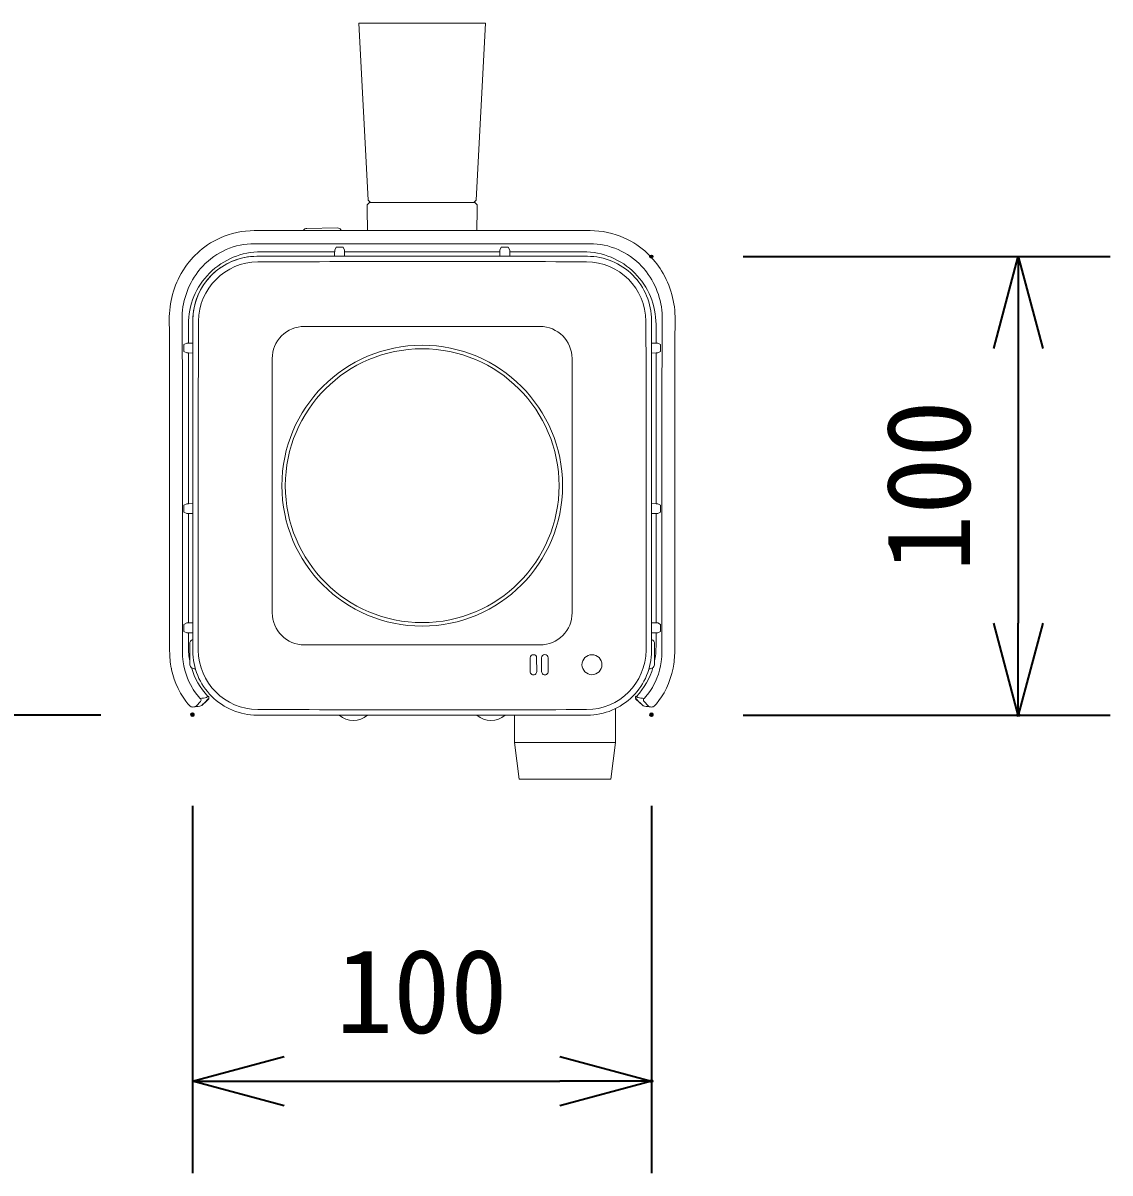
# Model space of a CAD drawing. Units: millimetres, scale not verified. Extents: x -63 to 63, y -56 to 57.
# Drawn here: x -20.83 to 2.87, y 18.02 to 43.09 of the extents above; entities that cross this region are included whole.
import ezdxf
from ezdxf.enums import TextEntityAlignment as Align

# ---------------------------------------------------------------- set-up
doc = ezdxf.new("R2010")
doc.units = ezdxf.units.MM
doc.header["$LTSCALE"] = 0.125
doc.header["$PDMODE"] = 32
doc.header["$PDSIZE"] = 0.0625
for name, color, linetype, lineweight in [('0-0_0', 7, 'Continuous', 35), ('0-4_GAIKEI', 7, 'Continuous', 18), ('0-5_SUNPO', 7, 'Continuous', 35)]:
    doc.layers.add(name, color=color, linetype=linetype, lineweight=lineweight)
doc.layers.add('0-1_DEFPOINTS', color=7, linetype='Continuous')
doc.styles.add('ＭＳ ゴシック', font='')
doc.styles.get('ＭＳ ゴシック').set_extended_font_data('MS Gothic')

# ---------------------------------------------------------------- blocks, each defined once
blk = doc.blocks.new('_OPEN30')
at = {"layer": '0-0_0'}
blk.add_line((0, 0), (-1, 0), dxfattribs=at)
blk.add_lwpolyline([(-1, 0.26795), (0, 0), (-1, -0.26795)], dxfattribs=at)
blk = doc.blocks.new('D6')
at = {"layer": '0-1_DEFPOINTS'}
for p in [(-20.3245, 9.5926), (-10.3135, 9.5926), (-10.3135, 1.5926)]:
    blk.add_point(p, dxfattribs=at)
at = {"layer": '0-5_SUNPO'}
for p, q in [((-20.3245, 7.5926), (-20.3245, -0.4074)), ((-10.3135, 7.5926), (-10.3135, -0.4074)), ((-18.3245, 1.5926), (-12.3135, 1.5926))]:
    blk.add_line(p, q, dxfattribs=at)
at = {"layer": '0-5_SUNPO', "xscale": 2, "yscale": 2, "rotation": 180}
blk.add_blockref('_OPEN30', (-20.3245, 1.5926), dxfattribs=at)
at = {"layer": '0-5_SUNPO', "xscale": 2, "yscale": 2}
blk.add_blockref('_OPEN30', (-10.3135, 1.5926), dxfattribs=at)
at = {"layer": '0-5_SUNPO', "style": 'ＭＳ ゴシック'}
blk.add_text('100', height=1.833, dxfattribs=at).set_placement((-17.194, 2.0926), align=Align.BOTTOM_LEFT)
blk = doc.blocks.new('D5')
at = {"layer": '0-1_DEFPOINTS'}
for p in [(-10.3174, 19.5645), (-10.3174, 9.5726), (-2.3174, 9.5726)]:
    blk.add_point(p, dxfattribs=at)
at = {"layer": '0-5_SUNPO'}
for p, q in [((-8.3174, 19.5645), (-0.3174, 19.5645)), ((-2.3174, 17.5645), (-2.3174, 11.5726)), ((-8.3174, 9.5726), (-0.3174, 9.5726))]:
    blk.add_line(p, q, dxfattribs=at)
at = {"layer": '0-5_SUNPO', "xscale": 2, "yscale": 2}
for p, rotation in [((-2.3174, 19.5645), 90), ((-2.3174, 9.5726), 270)]:
    blk.add_blockref('_OPEN30', p, dxfattribs=dict(at, rotation=rotation))
at = {"layer": '0-5_SUNPO', "style": 'ＭＳ ゴシック'}
blk.add_text('100', height=1.833, rotation=90, dxfattribs=at).set_placement((-2.8174, 12.6936), align=Align.BOTTOM_LEFT)
blk = doc.blocks.new('D4')
at = {"layer": '0-1_DEFPOINTS'}
for p in [(-20.3206, 27.6426), (-28.3206, 9.5726), (-20.3206, 9.5726)]:
    blk.add_point(p, dxfattribs=at)
at = {"layer": '0-5_SUNPO'}
for p, q in [((-22.3206, 27.6426), (-30.3206, 27.6426)), ((-28.3206, 25.6426), (-28.3206, 11.5726)), ((-22.3206, 9.5726), (-30.3206, 9.5726))]:
    blk.add_line(p, q, dxfattribs=at)
at = {"layer": '0-5_SUNPO', "xscale": 2, "yscale": 2}
for p, rotation in [((-28.3206, 27.6426), 90), ((-28.3206, 9.5726), 270)]:
    blk.add_blockref('_OPEN30', p, dxfattribs=dict(at, rotation=rotation))
at = {"layer": '0-5_SUNPO', "style": 'ＭＳ ゴシック'}
blk.add_text('181', height=1.833, rotation=90, dxfattribs=at).set_placement((-28.8206, 16.7326), align=Align.BOTTOM_LEFT)

msp = doc.modelspace()

# ---------------------------------------------------------------- linework, layer by layer
at = {"layer": '0-4_GAIKEI'}
for p, q in [((-13.3081, 39.2237), (-13.5104, 43.0851)), ((-10.9525, 39.2237), (-10.7502, 43.0851)), ((-13.3286, 39.12), (-13.3303, 39.0209)), ((-13.2777, 39.1709), (-13.3286, 39.12)), ((-13.2553, 39.1709), (-13.3081, 39.2237)), ((-11.0053, 39.1709), (-10.9525, 39.2237)), ((-10.9831, 39.1709), (-10.9829, 39.1709)), ((-10.9829, 39.1709), (-10.932, 39.12)), ((-10.9322, 39.12), (-10.932, 39.12)), ((-10.932, 39.12), (-10.9303, 39.0209)), ((-13.3223, 38.5609), (-13.3303, 39.0209)), ((-10.9383, 38.5609), (-10.9303, 39.0209)), ((-8.4701, 38.5609), (-15.7905, 38.5609)), ((-8.4757, 38.2752), (-15.7849, 38.2752)), ((-15.6449, 38.0987), (-15.6419, 38.0987)), ((-8.6187, 38.0987), (-8.6157, 38.0986)), ((-15.7322, 38.0009), (-8.5284, 38.0009)), ((-15.7303, 38.0009), (-15.5633, 38.0009)), ((-12.1303, 38.0009), (-8.6973, 38.0009)), ((-8.6973, 38.0009), (-8.5303, 38.0009)), ((-17.1303, 36.6028), (-17.1303, 36.6011)), ((-17.1303, 36.4339), (-17.1303, 36.6009)), ((-7.1303, 29.399), (-7.1303, 36.6028)), ((-7.1303, 36.4339), (-7.1303, 36.6009)), ((-17.228, 36.5125), (-17.228, 36.5155)), ((-17.1303, 36.4339), (-17.1303, 29.5679)), ((-7.1303, 36.4339), (-7.1303, 29.5679)), ((-7.0326, 36.5155), (-7.0325, 36.5125)), ((-17.6363, 29.3947), (-17.6363, 35.0935)), ((-17.3584, 35.1664), (-17.3584, 29.3926)), ((-6.9022, 29.3926), (-6.9022, 35.1664)), ((-6.6243, 35.0935), (-6.6243, 29.3947)), ((-17.1303, 29.4009), (-17.1303, 29.5679)), ((-7.1303, 29.4009), (-7.1303, 29.5679)), ((-6.6612, 29.0204), (-6.6664, 28.9951)), ((-16.8719, 28.2713), (-16.7826, 28.3582)), ((-16.7977, 28.4161), (-16.805, 28.4089)), ((-16.7854, 28.3593), (-16.793, 28.3519)), ((-16.7826, 28.3582), (-16.7854, 28.3593)), ((-16.7826, 28.3582), (-16.7834, 28.3573)), ((-7.478, 28.3582), (-7.4772, 28.3573)), ((-7.4772, 28.3573), (-7.3877, 28.2702)), ((-7.4752, 28.3593), (-7.4676, 28.3519)), ((-7.4629, 28.4161), (-7.4556, 28.4089)), ((-17.0542, 28.206), (-16.9669, 28.2947)), ((-16.8719, 28.2713), (-16.8729, 28.2702)), ((-7.9191, 28.1404), (-7.9191, 27.4009)), ((-7.3887, 28.2713), (-7.3877, 28.2702)), ((-7.2064, 28.206), (-7.2937, 28.2947)), ((-15.7305, 28.0009), (-15.7322, 28.0009)), ((-15.7303, 28.0009), (-15.5633, 28.0009)), ((-8.6973, 28.0009), (-15.5633, 28.0009)), ((-10.1191, 27.4009), (-10.1191, 28.0009)), ((-8.6973, 28.0009), (-8.5303, 28.0009)), ((-8.5284, 28.0009), (-8.5301, 28.0009))]:
    msp.add_line(p, q, dxfattribs=at)
at = {"layer": '0-4_GAIKEI', "color": 1}
for p, q in [((-13.5104, 43.0851), (-10.7502, 43.0851)), ((-13.2777, 39.1709), (-10.9831, 39.1709)), ((-13.9803, 38.6192), (-14.6421, 38.6077)), ((-13.9803, 38.6192), (-14.6421, 38.6077)), ((-14.7248, 38.5629), (-14.7203, 38.5692)), ((-14.7133, 38.561), (-14.7203, 38.5609)), ((-15.6419, 38.0987), (-14.0384, 38.0987)), ((-14.039, 38.0009), (-14.0384, 38.0987)), ((-13.9557, 38.1999), (-13.9049, 38.1999)), ((-13.8549, 38.1991), (-13.8229, 38.1351)), ((-10.439, 38.0009), (-10.4384, 38.0987)), ((-10.3557, 38.1999), (-10.3049, 38.1999)), ((-10.2549, 38.1991), (-10.2229, 38.1351)), ((-14.7001, 36.4703), (-9.5621, 36.4709)), ((-7.0308, 36.109), (-7.0308, 36.5125)), ((-17.3284, 36.0764), (-17.2645, 36.1083)), ((-7.1303, 36.1096), (-7.0326, 36.109)), ((-6.9322, 36.0764), (-6.9961, 36.1083)), ((-17.3293, 35.9755), (-17.3293, 36.0264)), ((-17.1303, 35.8922), (-17.228, 35.8929)), ((-7.1303, 35.8922), (-7.0326, 35.8929)), ((-7.0308, 32.609), (-7.0308, 35.8929)), ((-6.9322, 35.9255), (-6.9961, 35.8935)), ((-6.9313, 35.9755), (-6.9313, 36.0264)), ((-15.3986, 30.2307), (-15.4, 35.7702)), ((-8.862, 35.7711), (-8.8606, 30.2317)), ((-17.3284, 32.5764), (-17.2645, 32.6083)), ((-7.1303, 32.6096), (-7.0326, 32.609)), ((-17.3293, 32.4755), (-17.3293, 32.5264)), ((-17.1303, 32.3922), (-17.228, 32.3929)), ((-7.1303, 32.3922), (-7.0326, 32.3929)), ((-7.0326, 30.009), (-7.0326, 32.3929)), ((-6.9322, 32.4255), (-6.9961, 32.3935)), ((-17.3293, 29.8755), (-17.3293, 29.9264)), ((-17.3284, 29.9764), (-17.2645, 30.0083)), ((-7.1303, 30.0096), (-7.0326, 30.009)), ((-17.228, 29.4893), (-17.228, 29.7929)), ((-17.1303, 29.7922), (-17.228, 29.7929)), ((-6.9322, 29.8255), (-6.9961, 29.7935)), ((-17.1987, 29.5511), (-17.1987, 29.1125)), ((-17.1303, 29.4008), (-17.1303, 29.399)), ((-9.5605, 29.5315), (-14.6985, 29.5309)), ((-7.0619, 29.1125), (-7.0619, 29.5511)), ((-9.7754, 29.2475), (-9.7763, 28.951)), ((-9.6347, 29.2475), (-9.6338, 28.9511)), ((-9.5254, 29.2511), (-9.5264, 28.9491)), ((-9.3845, 29.2495), (-9.3837, 28.9499)), ((-17.0753, 29.0125), (-17.0987, 29.0125)), ((-9.3837, 28.9499), (-9.3837, 28.9491)), ((-7.1619, 29.0125), (-7.1847, 29.0125)), ((-7.9191, 27.4009), (-10.1191, 27.4009))]:
    msp.add_line(p, q, dxfattribs=at)
at = {"layer": '0-4_GAIKEI'}
for points in [[(-17.3492, 37.6834), (-17.2833, 37.7837), (-17.2473, 37.8331), (-17.2091, 37.882), (-17.1687, 37.9304), (-17.1258, 37.9782), (-17.0805, 38.0253), (-17.0324, 38.0719), (-16.9815, 38.1176), (-16.9275, 38.1626), (-16.8702, 38.2066), (-16.8095, 38.2495), (-16.7449, 38.2912), (-16.6762, 38.3315), (-16.6033, 38.37), (-16.526, 38.4063), (-16.4442, 38.44), (-16.3579, 38.4707), (-16.2674, 38.4977), (-16.1734, 38.5205), (-16.077, 38.5384), (-15.9798, 38.5511), (-15.8836, 38.5585), (-15.7905, 38.5609)], [(-8.4701, 38.5609), (-8.3769, 38.5585), (-8.2808, 38.5511), (-8.1836, 38.5384), (-8.0872, 38.5205), (-7.9931, 38.4977), (-7.9026, 38.4707), (-7.8163, 38.44), (-7.7345, 38.4062), (-7.6572, 38.3699), (-7.5843, 38.3315), (-7.5157, 38.2912), (-7.4512, 38.2496), (-7.3904, 38.2066), (-7.3331, 38.1626), (-7.2791, 38.1176), (-7.2282, 38.0718), (-7.1801, 38.0253), (-7.1347, 37.9781), (-7.0919, 37.9303), (-7.0515, 37.882), (-7.0133, 37.8331), (-6.9434, 37.7338), (-6.9114, 37.6834)], [(-17.3422, 29.1627), (-17.3267, 29.0722), (-17.3057, 28.9824), (-17.2795, 28.8941), (-17.2484, 28.808), (-17.2178, 28.7363), (-17.1843, 28.6676), (-17.1485, 28.6027), (-17.1206, 28.5571), (-17.0925, 28.5146), (-17.0431, 28.4475), (-17.0005, 28.3967), (-16.9825, 28.3776), (-16.97, 28.3659), (-16.9652, 28.3626), (-16.9643, 28.3623), (-16.964, 28.3622)], [(-6.9184, 29.1627), (-6.9339, 29.0722), (-6.9549, 28.9824), (-6.981, 28.8941), (-7.0122, 28.8081), (-7.0428, 28.7364), (-7.0763, 28.6676), (-7.1121, 28.6027), (-7.14, 28.5571), (-7.1681, 28.5146), (-7.2175, 28.4474), (-7.2601, 28.3967), (-7.2781, 28.3776), (-7.2906, 28.3659), (-7.2953, 28.3626), (-7.2963, 28.3623), (-7.2966, 28.3622)], [(-17.1112, 28.1776), (-17.1305, 28.1769), (-17.1475, 28.1792), (-17.164, 28.1845), (-17.1866, 28.1972), (-17.2078, 28.2159), (-17.2381, 28.2489), (-17.2855, 28.308), (-17.3436, 28.3905), (-17.3979, 28.479), (-17.4508, 28.5789), (-17.4992, 28.6867), (-17.5356, 28.7835), (-17.5667, 28.8834), (-17.5922, 28.9858), (-17.5994, 29.0204)], [(-7.149, 28.1776), (-7.1301, 28.1769), (-7.1131, 28.1792), (-7.0966, 28.1845), (-7.074, 28.1972), (-7.0524, 28.2162), (-7.022, 28.2495), (-6.9681, 28.3174), (-6.9103, 28.4008), (-6.8575, 28.4882), (-6.8068, 28.585), (-6.7608, 28.6883), (-6.7205, 28.7968), (-6.6865, 28.9105), (-6.6664, 28.9951)], [(-16.7834, 28.3573), (-16.8729, 28.2702), (-16.9171, 28.2283), (-16.9377, 28.2118), (-16.9593, 28.2011), (-16.9779, 28.1965)], [(-16.8329, 28.3148), (-16.8328, 28.3148), (-16.8325, 28.315), (-16.8306, 28.3165), (-16.793, 28.3519)], [(-16.8316, 28.3842), (-16.8314, 28.3842), (-16.8303, 28.385), (-16.8232, 28.3913), (-16.805, 28.4089)], [(-16.7854, 28.3593), (-16.7813, 28.3655), (-16.7794, 28.3731), (-16.7802, 28.3852), (-16.7846, 28.3975), (-16.7977, 28.4161)], [(-7.4752, 28.3593), (-7.4793, 28.3655), (-7.4812, 28.3731), (-7.4804, 28.3852), (-7.476, 28.3975), (-7.4629, 28.4161)], [(-7.3887, 28.2713), (-7.478, 28.3582), (-7.4752, 28.3593)], [(-7.4676, 28.3519), (-7.4717, 28.3582), (-7.4737, 28.3658), (-7.4729, 28.378), (-7.4686, 28.3904), (-7.4556, 28.4089)], [(-7.4277, 28.3148), (-7.4278, 28.3148), (-7.4281, 28.315), (-7.43, 28.3165), (-7.4676, 28.3519)], [(-7.429, 28.3842), (-7.4292, 28.3842), (-7.4303, 28.385), (-7.4374, 28.3913), (-7.4556, 28.4089)], [(-7.3877, 28.2702), (-7.3435, 28.2283), (-7.3229, 28.2118), (-7.3013, 28.2011), (-7.2827, 28.1965)], [(-7.9191, 27.4009), (-8.0191, 26.6009), (-8.2101, 26.6009), (-10.0191, 26.6009), (-10.1191, 27.4009)]]:
    msp.add_lwpolyline(points, dxfattribs=at)
at = {"layer": '0-4_GAIKEI', "color": 1}
for points in [[(-13.9557, 38.1999), (-14.0034, 38.1993), (-14.0054, 38.1992), (-14.0057, 38.1991), (-14.0377, 38.1351)], [(-13.9049, 38.1999), (-13.8572, 38.1993), (-13.8552, 38.1992), (-13.8549, 38.1991)], [(-13.8216, 38.0009), (-13.8222, 38.0987), (-10.4384, 38.0987)], [(-10.3557, 38.1999), (-10.4034, 38.1993), (-10.4054, 38.1992), (-10.4057, 38.1991), (-10.4377, 38.1351)], [(-10.3049, 38.1999), (-10.2572, 38.1993), (-10.2552, 38.1992), (-10.2549, 38.1991)], [(-10.2216, 38.0009), (-10.2222, 38.0987), (-8.6187, 38.0987)], [(-17.1303, 36.1096), (-17.228, 36.109), (-17.228, 36.5125)], [(-17.3293, 36.0264), (-17.3287, 36.074), (-17.3285, 36.0761), (-17.3284, 36.0764)], [(-17.3293, 35.9755), (-17.3287, 35.9278), (-17.3285, 35.9258), (-17.3284, 35.9255), (-17.2645, 35.8935)], [(-17.1303, 32.6096), (-17.228, 32.609), (-17.228, 35.8929)], [(-6.9313, 36.0264), (-6.9319, 36.074), (-6.9321, 36.0761), (-6.9322, 36.0764)], [(-6.9313, 35.9755), (-6.9319, 35.9278), (-6.9321, 35.9258), (-6.9322, 35.9255)], [(-6.9313, 32.4755), (-6.9313, 32.5264), (-6.9319, 32.574), (-6.9321, 32.5761), (-6.9322, 32.5764), (-6.9961, 32.6083)], [(-17.3293, 32.5264), (-17.3287, 32.574), (-17.3285, 32.5761), (-17.3284, 32.5764)], [(-17.3293, 32.4755), (-17.3287, 32.4278), (-17.3285, 32.4258), (-17.3284, 32.4255), (-17.2645, 32.3935)], [(-17.1303, 30.0096), (-17.228, 30.009), (-17.228, 32.3929)], [(-6.9313, 32.4755), (-6.9319, 32.4278), (-6.9321, 32.4258), (-6.9322, 32.4255)], [(-17.3293, 29.9264), (-17.3287, 29.974), (-17.3285, 29.9761), (-17.3284, 29.9764)], [(-17.3293, 29.8755), (-17.3287, 29.8278), (-17.3285, 29.8258), (-17.3284, 29.8255), (-17.2645, 29.7935)], [(-6.9313, 29.8755), (-6.9313, 29.9264), (-6.9319, 29.974), (-6.9321, 29.9761), (-6.9322, 29.9764), (-6.9961, 30.0083)], [(-6.9313, 29.8755), (-6.9319, 29.8278), (-6.9321, 29.8258), (-6.9322, 29.8255)], [(-7.1303, 29.7922), (-7.0326, 29.7929), (-7.0326, 29.4893)]]:
    msp.add_lwpolyline(points, dxfattribs=at)
for centre, radius in [((-12.1303, 33.0009), 3.0603), ((-12.1303, 33.0009), 2.9842), ((-8.4289, 29.0992), 0.2173)]:
    msp.add_circle(centre, radius, dxfattribs=at)
for centre, radius, start, end in [((-14.6415, 38.5072), 0.1004, 90.35648, 141.79556), ((-14.6405, 38.5039), 0.1037, 90.86867, 117.71121), ((-13.9793, 38.5186), 0.1005, 38.20076, 90.59211), ((-13.9793, 38.5186), 0.1005, 38.20076, 90.59211), ((-14.6379, 38.506), 0.1039, 142.53317, 148.12836), ((-13.9807, 38.5191), 0.1013, 31.39993, 37.50529), ((-13.9807, 38.5191), 0.1013, 31.39993, 37.50529), ((-13.9803, 38.5209), 0.1, 23.54149, 30.61244), ((-15.6451, 36.5157), 1.583, 89.9925, 180.00755), ((-13.2054, 38.1047), 0.8329, 177.9052, 180.41457), ((-14.6552, 38.1047), 0.8329, 359.58542, 2.09481), ((-9.6054, 38.1047), 0.8329, 177.9052, 180.41457), ((-11.0552, 38.1047), 0.8329, 359.58542, 2.09481), ((-8.6155, 36.5157), 1.583, 359.9925, 90.00756), ((-15.7058, 36.5785), 1.3, 90.24823, 179.71062), ((-11.8373, -856.3334), 894.2203, 89.78924, 90.24823), ((-8.5528, 36.5808), 1.3, 0.24471, 89.78924), ((809.6327, 32.41), 826.649, 179.71062, 180.20733), ((-14.7, 35.7703), 0.7, 90.0068, 180.0146), ((-9.562, 35.7709), 0.7, 0.01465, 90.0068), ((-942.0448, 32.5938), 934.8006, 359.80526, 0.24471), ((-17.2341, 35.2761), 0.8329, 89.58542, 92.09481), ((-7.0265, 35.2761), 0.8329, 87.9052, 90.41458), ((-17.2341, 36.7258), 0.8329, 267.90519, 270.41458), ((-7.0265, 36.7258), 0.8329, 269.58542, 272.0948), ((-17.2341, 31.7761), 0.8329, 89.58542, 92.09481), ((-7.0265, 31.7761), 0.8329, 87.9052, 90.41458), ((-17.2341, 33.2258), 0.8329, 267.90519, 270.41458), ((-7.0265, 33.2258), 0.8329, 269.58542, 272.0948), ((-14.6986, 30.2309), 0.7, 180.0146, 270.00675), ((-9.5606, 30.2315), 0.7, 270.00675, 0.01465), ((-17.2341, 29.1761), 0.8329, 89.58542, 92.09481), ((-7.0265, 29.1761), 0.8329, 87.9052, 90.41458), ((-17.2341, 30.6258), 0.8329, 267.90519, 270.41458), ((-17.0987, 29.5511), 0.1, 108.40436, 180.00409), ((-7.1619, 29.5511), 0.1, 359.99582, 71.59894), ((-7.0265, 30.6258), 0.8329, 269.58542, 272.0948), ((-15.6446, 29.4862), 1.5834, 179.99498, 191.04594), ((-15.7109, 29.4234), 1.3, 180.20733, 269.75142), ((-8.5496, 29.421), 1.3, 270.21098, 359.80526), ((-8.6159, 29.4862), 1.5834, 348.95359, 0.00556), ((-17.0987, 29.1125), 0.1, 179.9961, 270.00389), ((-9.705, 29.2474), 0.0703, 0.06105, 179.94969), ((-9.4549, 29.2494), 0.0705, 0.08839, 179.94495), ((-7.1619, 29.1125), 0.1, 269.99609, 0.00389), ((-15.6452, 29.486), 1.5828, 196.5349, 222.88062), ((-9.7051, 28.9507), 0.0712, 179.72838, 0.29056), ((-9.455, 28.9487), 0.0713, 179.73189, 0.28757), ((-8.6154, 29.486), 1.5828, 317.11938, 343.4651), ((-11.8373, 922.2568), 894.1418, 269.75142, 270.21098), ((-13.6303, 28.3509), 0.4659, 228.69252, 311.30794), ((-10.6303, 28.3509), 0.4659, 228.69252, 311.30748)]:
    msp.add_arc(centre, radius, start, end, dxfattribs=at)
at = {"layer": '0-4_GAIKEI'}
for centre, radius, start, end in [((-15.7871, 36.7314), 1.5438, 89.91687, 136.9339), ((-8.4735, 36.7314), 1.5437, 43.06568, 90.08351), ((-15.7303, 36.6009), 1.4, 90.00134, 179.99868), ((-15.7331, 36.6037), 1.3971, 89.96455, 180.03546), ((-8.5275, 36.6037), 1.3971, 359.96454, 90.03546), ((-15.6436, 36.6369), 2.001, 148.46725, 180.64068), ((-15.67, 36.6352), 1.6957, 142.65899, 180.63145), ((-15.7624, 36.705), 1.58, 136.84683, 142.63916), ((-8.4977, 36.7054), 1.5793, 37.35931, 43.15415), ((-8.5907, 36.6352), 1.6958, 359.3696, 37.33993), ((-8.6171, 36.6369), 2.0011, 359.35941, 31.53211), ((-152.8871, 35.1331), 135.2508, 359.98322, 0.62759), ((-158.4236, 35.1913), 141.0652, 359.98989, 0.5789), ((134.2274, 35.191), 141.1296, 179.42123, 180.00997), ((128.6232, 35.1331), 135.2475, 179.37239, 180.01678), ((-15.7144, 29.3948), 1.9219, 180.00454, 191.23344), ((-15.7209, 29.3926), 1.6375, 180.00154, 188.07083), ((-15.7331, 29.3981), 1.3971, 179.96454, 270.03546), ((-8.5275, 29.3981), 1.3971, 269.96454, 0.03546), ((-8.5398, 29.3926), 1.6376, 351.92947, 359.99826), ((-8.5461, 29.3948), 1.9217, 348.76592, 359.99578), ((-17.0023, 28.33), 0.05, 315.06624, 40.05967), ((-18.2306, 36.425), 8.1616, 278.92802, 279.86991), ((-6.03, 36.425), 8.1616, 260.13009, 261.07198), ((-7.2583, 28.33), 0.05, 139.94033, 224.93376), ((-18.2069, 36.3944), 8.2895, 277.59263, 278.52587), ((-17.1247, 28.2765), 0.0997, 277.7639, 315.02235), ((-7.2679, 28.2952), 0.0998, 224.9771, 261.50431), ((-6.0537, 36.3944), 8.2895, 261.47413, 262.40737), ((-7.1359, 28.2765), 0.0997, 224.97765, 262.2361)]:
    msp.add_arc(centre, radius, start, end, dxfattribs=at)
for centre, major_axis in [((-16.7805, 28.3664), (-0.1417, -0.1417)), ((-7.4801, 28.3664), (0.1417, -0.1417))]:
    msp.add_ellipse(centre, major_axis=major_axis, ratio=0.017421, start_param=0.0235637, end_param=0.8526969, dxfattribs=at)

# ---------------------------------------------------------------- block references
at = {"layer": '0-5_SUNPO'}
for name in ['D4', 'D5', 'D6']:
    msp.add_blockref(name, (3.1832, 18.4283), dxfattribs=at)

doc.saveas('drawing.dxf')
